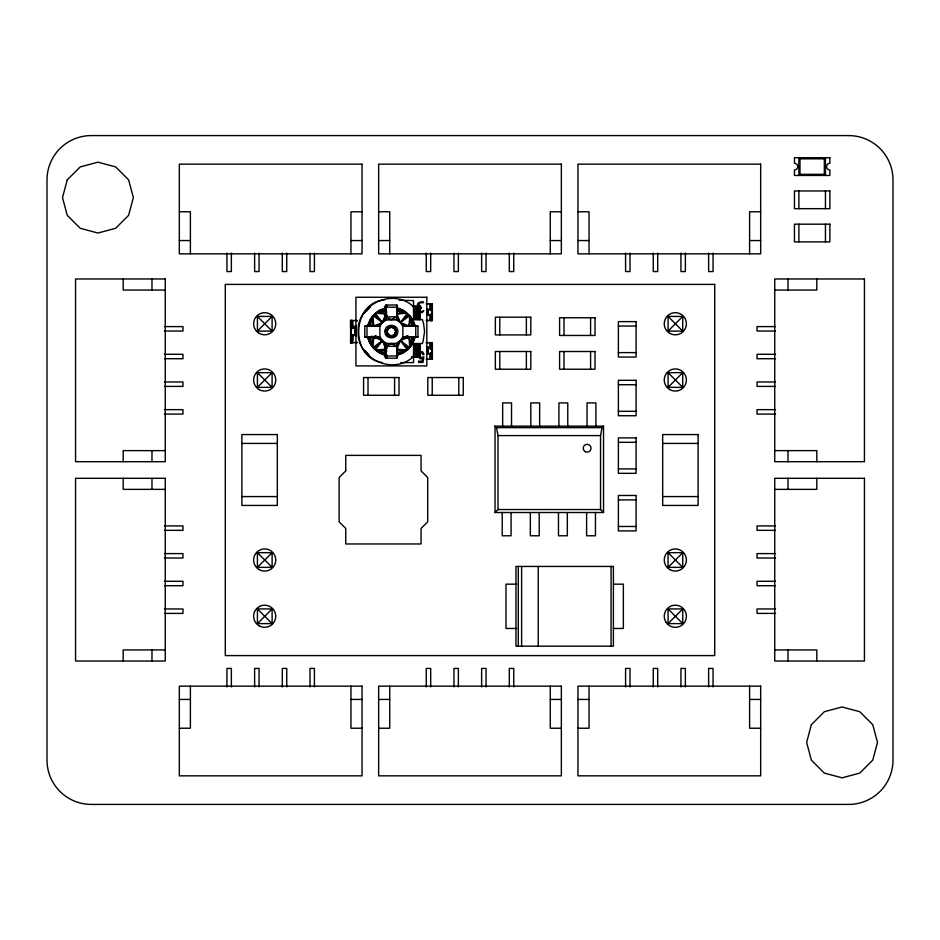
<?xml version="1.0" encoding="UTF-8"?>
<svg xmlns="http://www.w3.org/2000/svg" width="940" height="940" viewBox="0 0 940 940"><rect width="100%" height="100%" fill="white"/><g stroke="black" fill="none" stroke-linecap="round" stroke-linejoin="round"><path stroke-width="1.41" d="M355.943 327.508L350.644 328.93L350.644 320.505L357.271 320.505M419.71 309.107C425.879 308.485 412.484 301.752 422.953 302.868C426.525 300.73 414.681 301.564 417.971 306.346L418.711 319.623L418.864 306.334L419.405 319.623L419.98 306.334L419.71 316.968M413.518 306.334L420.251 306.334L420.251 319.623L419.851 306.334M352.841 342.654L352.841 334.828L352.277 342.654L352.218 334.663L351.995 342.654L351.807 334.546L351.501 342.654L351.419 334.44L351.278 342.654L351.102 334.358L351.09 342.654L351.09 320.505L351.125 328.8L351.278 320.505L351.454 328.718L351.736 320.505L351.854 328.612L351.995 320.505L352.841 328.342L352.841 320.505M420.251 306.334L419.98 319.623M351.454 328.718L351.501 320.505M351.102 334.358L350.644 342.654L357.271 342.654M351.125 328.8L350.644 320.505L350.632 342.654L350.69 334.252M351.736 342.654L351.807 334.546M419.71 346.202L419.851 356.836L420.086 343.546M411.368 356.836L420.251 356.836L419.98 343.546L419.557 356.836L419.405 343.546L418.864 356.836L418.711 343.546L417.936 356.836L417.842 343.546L416.831 356.836L416.831 343.546M385.846 318.554L384.601 320.81L385.846 317.003L379.913 326.051L364.802 326.051L364.802 337.119L379.913 337.119L382.38 340.586L385.846 343.053L385.846 358.163L396.915 358.163L396.915 343.053L400.381 340.586L402.849 337.119L417.959 337.119L417.959 326.051L402.849 326.051L400.381 322.585L396.915 320.117L396.915 305.007L385.846 305.007L385.846 320.117L382.38 322.585L373.732 326.051L370.959 318.296L368.092 324.418L370.689 326.051L370.959 318.296L374.155 314.36L379.548 310.294L385.846 307.862M396.915 344.616L398.161 342.36L396.915 346.167L400.381 340.586L409.029 337.119L411.802 344.874L414.657 338.753L412.072 337.119L411.802 344.874L408.606 348.811L403.213 352.876L396.915 355.308M389.877 336.214C381.522 333.488 391.487 320.928 395.881 329.717C399.159 339.587 381.781 336.52 387.809 329.247M386.728 331.585C386.375 326.509 394.624 325.322 395.564 330.457M386.857 331.209L387.221 333.406M393.249 335.839L391.381 336.297L394.541 335.286L396.187 330.821L395.376 334.029L393.602 335.686M395.904 331.961L395.587 331.221M386.986 333.089L388.244 334.476M390.993 336.438L387.562 333.653M391.757 326.732L393.719 328.013M386.646 330.445C387.691 331.491 387.057 335.827 390.312 335.791M394.741 334.205L396.257 331.585M414.669 319.623L413.518 306.816L415.774 306.334L415.774 319.623L413.518 306.816C393.895 287.346 356.742 304.02 358.163 331.585C356.742 359.151 393.895 375.812 413.518 356.354L414.669 343.546M370.09 343.417L370.689 337.119L368.092 338.753C370.548 346.907 377.551 353.44 385.846 355.308M412.672 319.753L414.657 324.418L412.072 326.051L412.672 319.753L409.758 315.593L403.213 310.294L396.915 307.862M387.75 329.212L391.381 326.768L387.68 328.424M391.005 336.285C384.73 335.756 386.681 328.06 390.981 326.791M387.221 332.313L387.433 334.452L391.757 335.839M395.705 331.938C394.953 335.545 390.923 337.589 388.044 334.652M390.605 327.226L388.244 328.448L386.963 331.973M394.87 334.299C396.856 331.726 395.317 327.731 392.121 327.108M390.617 336.391L391.381 335.791L391.381 336.461M395.963 330.821L392.145 326.768L395.27 329.035L394.342 327.79L390.993 326.944M395.775 333.089L395.587 331.585L396.234 331.961M414.493 356.836L413.518 356.354L415.774 343.546L415.774 356.836L413.518 356.354L414.035 356.836M386.998 332.76L387.174 331.949M392.532 336.12L391.381 336.403M603.539 512.523L600.554 509.539L600.554 435.584L602.047 427.641L603.539 426.149L603.539 512.523L495.028 512.523L495.028 426.149L603.539 426.149M371.935 346.261L373.732 337.119L382.38 340.586L385.846 346.167L384.601 342.36L385.846 344.616M410.827 316.909L409.029 326.051L400.381 322.585L396.915 317.003L398.161 320.81L396.915 318.554M387.832 328.554L386.563 330.821M386.904 330.833L388.044 328.507M387.08 330.492L387.186 333.019M390.241 336.32L391.381 336.238M392.521 326.85L394.8 328.918M367.657 326.051L368.092 324.418M414.657 338.753L415.104 337.119M386.751 330.469L387.221 329.035M395.247 333.277C396.445 333.5 396.281 330.669 395.47 332.619M369.314 341.913L370.689 337.119L370.959 344.874L373.732 337.119L373.004 347.577L382.38 340.586L385.846 349.234L378.091 352.007L385.846 352.277L384.213 354.862M398.548 308.296L396.915 310.893L404.67 311.163L396.915 313.937L400.381 322.585L409.758 315.593L409.029 326.051L411.802 318.296L412.072 326.051L413.447 321.257M408.019 335.791L407.102 338.482M406.468 337.072L406.891 335.745L405.927 338.365L406.48 337.049M393.167 327.261L392.885 326.956M389.865 335.98L387.304 332.678L386.822 333.148M395.67 333.054L395.364 333.747M378.35 326.051L380.606 324.805L376.799 326.051L382.38 322.585L385.846 313.937L378.091 311.163L385.846 310.893L384.213 308.296M404.412 337.119L402.156 338.365L405.963 337.119L400.381 340.586L396.915 349.234L404.67 352.007L396.915 352.277L398.548 354.862M384.989 353.44L385.846 351.372M395.658 332.725L394.506 334.711L392.168 336.05M384.695 313.995L385.846 311.281M390.276 327.461L386.986 330.069M389.689 335.451L387.491 334.123M366.729 310.917L370.419 306.334L364.356 312.985L370.419 306.334L365.143 311.88L369.596 307.039L365.143 311.88L365.719 311.14M392.556 336.25L394.823 335.028L395.634 333.453M383.438 321.633L385.846 317.003M396.915 346.167L399.324 341.537M395.164 334.335C395.716 335.333 391.193 335.087 393.672 335.815M368.656 340.351L370.689 337.119M412.072 326.051L414.105 322.808M394.636 335.122L395.47 333.794M388.22 327.884L390.582 326.838M395.352 334.017L395.082 334.746M392.885 336.214L392.133 335.85M378.35 337.119L380.606 338.365L376.799 337.119L382.38 340.586L375.389 349.962L385.846 349.234L376.705 351.031M404.412 326.051L402.156 324.805L405.963 326.051L400.381 322.585L407.373 313.208L396.915 313.937L406.056 312.139M389.372 327.872L389.512 327.085L390.006 327.59M388.784 334.922L388.514 335.521M393.978 328.248L394.248 327.637M388.655 335.075L387.327 333.359M419.804 353.287L421.578 352.582L422.871 354.674L424.022 354.533L422.777 351.901L419.886 351.678M366.118 310.647L370.419 306.334M395.529 329.764L395.846 330.798L394.541 327.884M257.419 331.091L272.107 316.416L272.107 331.091L257.419 331.091L257.419 316.416L272.107 316.416M257.419 387.351L272.107 372.663L272.107 387.351L257.419 387.351L257.419 372.663L272.107 372.663M257.419 567.349L272.107 552.673L272.107 567.349L257.419 567.349L257.419 552.673L272.107 552.673M257.419 623.608L272.107 608.932L272.107 623.608L257.419 623.608L257.419 608.932L272.107 608.932M668.07 331.091L682.745 316.416L682.745 331.091L668.07 331.091L668.07 316.416L682.745 316.416M668.07 387.351L682.745 372.663L682.745 387.351L668.07 387.351L668.07 372.663L682.745 372.663M668.07 567.349L682.745 552.673L682.745 567.349L668.07 567.349L668.07 552.673L682.745 552.673M668.07 623.608L682.745 608.932L682.745 623.608L668.07 623.608L668.07 608.932L682.745 608.932M388.126 328.589L389.266 327.684M374.155 348.811L382.38 340.586M387.938 335.028L387.715 334.44M395.893 331.186L394.788 328.178L395.047 328.73M400.381 322.585L408.606 314.36M799.987 174.346L798.883 175.451L798.883 157.732L799.987 158.837L824.345 158.837L825.449 157.732L825.449 175.451L824.345 174.346L799.987 174.346L799.987 158.837M495.028 512.523L498.012 509.539L600.554 509.539M414.669 306.334L413.518 306.816L414.035 306.334M394.483 328.718L395.235 328.788M392.814 335.768L394.318 334.769M395.176 328.624L396.046 330.398M394.001 334.946L393.413 335.333M394.918 329.27L395.928 330.022M403.213 310.294L396.915 310.893L400.146 308.861M382.603 354.31L385.846 352.277L379.548 352.876M387.268 333.806L387.28 332.995M376.799 326.051L381.429 323.642M401.333 339.528L405.963 337.119M426.819 304.454L427.923 303.902M426.819 343.206L427.923 342.654M413.518 306.816L414.493 306.334M408.818 338.071L411.121 337.119M384.484 315.863L387.163 314.947M390.288 335.874L392.849 335.874M396.915 310.893L401.709 309.519M381.053 353.652L385.846 352.277M385.506 312.538L386.939 312.151M355.943 342.654L357.271 342.301M426.819 315.252L432.353 314.418M426.819 354.004L432.353 353.181M384.989 306.863L387.351 306.334L384.366 306.334M392.45 327.379L389.865 327.19M391.005 327.332L392.086 327.379L391.381 326.709M391.381 336.015L392.145 336.168M179.329 211.77L190.397 211.77L190.397 253.847M362.041 211.77L350.961 211.77L350.961 253.847M378.644 211.77L389.724 211.77L389.724 253.847M561.356 211.77L550.276 211.77L550.276 253.847M577.959 211.77L589.039 211.77L589.039 253.847M760.672 211.77L749.603 211.77L749.603 253.847M179.329 240.558L190.397 240.558M350.961 240.558L362.041 240.558M378.644 240.558L389.724 240.558M550.276 240.558L561.356 240.558M577.959 240.558L589.039 240.558M749.603 240.558L760.672 240.558M165.264 290.061L123.187 290.061L123.187 278.98M774.736 290.061L816.813 290.061L816.813 278.98M426.149 303.902L432.329 303.902L432.353 320.505L426.149 320.505M386.07 307.204L396.692 307.204M426.819 309.166L432.353 309.988M618.379 326.051L636.098 326.051M364.802 326.274L379.913 326.274L379.913 336.896L364.802 336.896M417.959 326.274L402.849 326.274L402.849 336.896L417.959 336.896M164.476 326.603L182.983 326.603L182.983 331.033L164.476 331.033M775.524 326.603L757.017 326.603L757.017 331.033L775.524 331.033M426.149 342.654L432.329 342.654L432.353 359.268L426.149 359.268M426.819 347.918L432.353 348.752M618.379 352.618L636.098 352.618M164.476 354.286L182.983 354.286L182.983 358.716L164.476 358.716M775.524 354.286L757.017 354.286L757.017 358.716L775.524 358.716M386.07 355.966L396.692 355.966M384.366 356.836L387.351 356.836L384.989 356.048M382.298 362.593C349.469 357.776 351.501 302.445 384.613 299.872M400.745 362.593L413.529 362.593L413.529 357.047M164.476 381.969L182.983 381.969L182.983 386.399L164.476 386.399M775.524 381.969L757.017 381.969L757.017 386.399L775.524 386.399M618.379 384.73L636.098 384.73M164.476 409.652L182.983 409.652L182.983 414.082L164.476 414.082M775.524 409.652L757.017 409.652L757.017 414.082L775.524 414.082M618.379 411.309L636.098 411.309M495.028 426.149L496.52 427.641L602.047 427.641M496.52 427.641L498.012 435.584L600.554 435.584M618.379 442.317L636.098 442.317M241.886 443.422L277.324 443.422M662.677 443.422L698.115 443.422M165.264 450.624L123.187 450.624L123.187 461.693M774.736 450.624L816.813 450.624L816.813 461.693M618.379 468.896L636.098 468.896M165.264 489.376L123.187 489.376L123.187 478.307M774.736 489.376L816.813 489.376L816.813 478.307M241.886 496.579L277.324 496.579M662.677 496.579L698.115 496.579M618.379 499.904L636.098 499.904M164.476 525.918L182.983 525.918L182.983 530.348L164.476 530.348M775.524 525.918L757.017 525.918L757.017 530.348L775.524 530.348M618.379 526.471L636.098 526.471M164.476 553.601L182.983 553.601L182.983 558.031L164.476 558.031M775.524 553.601L757.017 553.601L757.017 558.031L775.524 558.031M164.476 581.284L182.983 581.284L182.983 585.714L164.476 585.714M775.524 581.284L757.017 581.284L757.017 585.714L775.524 585.714M516.788 584.163L505.99 584.163L505.99 628.461L516.788 628.461M613.397 584.163L623.361 584.163L623.361 628.461L613.397 628.461M164.476 608.967L182.983 608.967L182.983 613.397L164.476 613.397M775.524 608.967L757.017 608.967L757.017 613.397L775.524 613.397M165.264 649.939L123.187 649.939L123.187 661.02M774.736 649.939L816.813 649.939L816.813 661.02M179.329 699.442L190.397 699.442M350.961 699.442L362.041 699.442M378.644 699.442L389.724 699.442M550.276 699.442L561.356 699.442M577.959 699.442L589.039 699.442M749.603 699.442L760.672 699.442M179.329 728.23L190.397 728.23L190.397 686.153M362.041 728.23L350.961 728.23L350.961 686.153M378.644 728.23L389.724 728.23L389.724 686.153M561.356 728.23L550.276 728.23L550.276 686.153M577.959 728.23L589.039 728.23L589.039 686.153M760.672 728.23L749.603 728.23L749.603 686.153M399.077 300.224L413.529 300.577L413.518 319.623L422.377 319.623L423.599 323.513L424.598 331.585L423.047 341.62L422.377 343.546L413.518 343.546L413.518 356.836M379.548 310.294L385.846 310.893L382.603 308.861M400.146 354.31L396.915 352.277L403.213 352.876M392.145 326.991L391.381 326.909L392.814 327.155M396.187 332.349L395.54 332.278M376.705 312.139L385.846 313.937L375.389 313.208L382.38 322.585L373.004 315.593L373.732 326.051L371.935 316.909M406.056 351.031L396.915 349.234L407.373 349.962L400.381 340.586L409.758 347.577L409.029 337.119L410.827 346.261M390.688 335.745L389.912 335.874M355.943 320.505L357.271 320.869M350.632 334.229L355.943 335.662M385.506 350.632L386.939 351.02M381.053 309.519L385.846 310.893M396.915 352.277L401.709 353.652M387.163 348.223L384.484 347.306M386.07 346.731L387.221 347.095L384.589 346.132M419.522 312.62L422.283 312.562L423.834 310.611L421.402 311.833L419.71 310.87M371.629 337.119L373.944 338.071M413.518 356.354L414.669 356.836M426.819 319.953L427.923 320.505M426.819 358.716L427.923 359.268M401.333 323.642L405.963 326.051M376.799 337.119L381.429 339.528M394.401 328.037L393.684 328.048L394.236 328.471M368.48 354.932L366.541 353.029L370.419 356.836M365.719 352.03L364.356 350.185L368.797 355.344M668.07 316.416L682.745 331.091M668.07 372.663L682.745 387.351M668.07 552.673L682.745 567.349M668.07 608.932L682.745 623.608M257.419 316.416L272.107 331.091M257.419 372.663L272.107 387.351M257.419 552.673L272.107 567.349M257.419 608.932L272.107 623.608M374.155 314.36L382.38 322.585M400.381 340.586L408.606 348.811M367.211 353.769L364.779 350.796L368.809 355.402M366.541 352.618L368.269 354.873M394.964 328.8L395.364 329.423M412.672 343.417L412.072 337.119L414.105 340.351M368.656 322.808L370.689 326.051L370.09 319.753M419.534 356.601L421.155 357.705L423.881 356.777L423.012 362.44L418.559 362.44L418.559 361.148L422.048 361.148L422.471 358.422L420.262 358.774L418.382 356.906M396.915 317.003L399.324 321.633M383.438 341.537L385.846 346.167M418.194 306.851L417.842 319.623L416.831 306.334L416.831 319.623M384.695 349.175L386.974 355.59M384.989 309.718L385.846 311.798M375.659 338.482L374.743 335.791M412.072 337.119L413.447 341.913M369.314 321.257L370.689 326.051M414.657 324.418L415.104 326.051M367.657 337.119L368.092 338.753M371.946 336.015L372.334 337.46M395.658 330.434L395.646 331.585M352.277 320.505L352.324 328.483M350.632 320.505L350.644 328.93M419.98 343.546L419.98 356.836M825.449 190.949L825.449 208.668M825.449 224.178L825.449 241.886M824.345 158.837L824.345 174.346M798.883 190.949L798.883 208.668M798.883 224.178L798.883 241.886M788.025 278.98L788.025 290.061M788.025 450.624L788.025 461.693M788.025 478.307L788.025 489.376M788.025 649.939L788.025 661.02M713.061 253.06L713.061 271.566L708.631 271.566L708.631 253.06M713.061 686.94L713.061 668.434L708.631 668.434L708.631 686.94M685.377 253.06L685.377 271.566L680.948 271.566L680.948 253.06M685.377 686.94L685.377 668.434L680.948 668.434L680.948 686.94M657.695 253.06L657.695 271.566L653.265 271.566L653.265 253.06M657.695 686.94L657.695 668.434L653.265 668.434L653.265 686.94M630.011 253.06L630.011 271.566L625.582 271.566L625.582 253.06M630.011 686.94L630.011 668.434L625.582 668.434L625.582 686.94M611.07 566.444L611.07 646.18M595.901 426.149L595.901 402.896L587.042 402.896L587.042 426.149M595.455 512.523L595.455 535.777L586.607 535.777L586.607 512.523M590.59 317.744L590.59 335.463M590.59 351.513L590.59 369.232M567.772 426.149L567.772 402.896L558.924 402.896L558.924 426.149M567.337 512.523L567.337 535.777L558.478 535.777L558.478 512.523M564.012 317.744L564.012 335.463M564.012 351.513L564.012 369.232M539.654 426.149L539.654 402.896L530.795 402.896L530.795 426.149M539.207 512.523L539.207 535.777L530.348 535.777L530.348 512.523M538.221 566.444L538.221 646.18M526.365 317.191L526.365 334.91M526.365 351.513L526.365 369.232M521.618 566.444L521.618 646.18M518.281 566.444L518.281 646.18M513.745 253.06L513.745 271.566L509.315 271.566L509.315 253.06M513.745 686.94L513.745 668.434L509.315 668.434L509.315 686.94M511.524 426.149L511.524 402.896L502.665 402.896L502.665 426.149M511.078 512.523L511.078 535.777L502.219 535.777L502.219 512.523M499.786 317.191L499.786 334.91M499.786 351.513L499.786 369.232M498.012 435.584L498.012 509.539M486.051 253.06L486.051 271.566L481.632 271.566L481.632 253.06M486.051 686.94L486.051 668.434L481.632 668.434L481.632 686.94M458.814 377.539L458.814 395.258M458.368 253.06L458.368 271.566L453.95 271.566L453.95 253.06M458.368 686.94L458.368 668.434L453.95 668.434L453.95 686.94M432.177 303.902L432.177 320.505M432.177 342.654L432.177 359.268M432.236 377.539L432.236 395.258M432.059 303.902L432.059 320.505M432.059 342.654L432.059 359.268M431.895 303.902L431.895 309.988M431.895 314.418L431.895 320.505M431.895 342.654L431.895 348.752M431.895 353.181L431.895 359.268M431.707 303.902L431.707 309.988M431.707 314.418L431.707 320.505M431.707 342.654L431.707 348.752M431.707 353.181L431.707 359.268M431.484 303.902L431.484 309.988M431.484 314.418L431.484 320.505M431.484 342.654L431.484 348.752M431.484 353.181L431.484 359.268M431.248 303.902L431.248 309.988M431.248 314.418L431.248 320.505M431.248 342.654L431.248 348.752M431.248 353.181L431.248 359.268M430.978 303.902L430.978 309.988M430.978 314.418L430.978 320.505M430.978 342.654L430.978 348.752M430.978 353.181L430.978 359.268M430.685 253.06L430.685 271.566L426.255 271.566L426.255 253.06M430.708 303.902L430.708 309.988M430.708 314.418L430.708 320.505M430.708 342.654L430.708 348.752M430.708 353.181L430.708 359.268M430.685 686.94L430.685 668.434L426.255 668.434L426.255 686.94M430.426 303.902L430.426 309.988M430.426 314.418L430.426 320.505M430.426 342.654L430.426 348.752M430.426 353.181L430.426 359.268M430.132 303.902L430.132 309.988M430.132 314.418L430.132 320.505M430.132 342.654L430.132 348.752M430.132 353.181L430.132 359.268M427.923 309.436L427.888 314.971M427.888 346.813L427.923 353.734M427.771 309.436L427.771 314.971M427.771 346.813L427.771 353.734M427.594 309.436L427.594 314.971M427.594 346.813L427.594 353.734M427.371 309.436L427.371 314.971M427.371 346.813L427.371 353.734M427.101 309.436L427.101 314.971M427.101 346.813L427.101 353.734M415.762 326.274L415.762 336.896M396.692 305.007L396.915 319.623L385.846 319.623L386.07 305.007M396.692 319.623L386.07 319.623M396.692 343.546L386.07 343.546M396.692 358.163L396.915 343.546L385.846 343.546L386.07 358.163M394.589 377.539L394.589 395.258M368.01 377.539L368.01 395.258M367 326.274L367 336.896M356.166 326.051L356.166 335.733M355.614 326.051L355.614 335.733M355.379 326.051L355.496 335.733M355.261 326.051L355.203 335.733M355.097 326.051L355.062 335.733M350.926 320.505L350.926 342.654M350.796 320.505L350.702 342.654M314.418 253.06L314.418 271.566L309.988 271.566L309.988 253.06M314.418 686.94L314.418 668.434L309.988 668.434L309.988 686.94M286.735 253.06L286.735 271.566L282.305 271.566L282.305 253.06M286.735 686.94L286.735 668.434L282.305 668.434L282.305 686.94M259.052 253.06L259.052 271.566L254.623 271.566L254.623 253.06M259.052 686.94L259.052 668.434L254.623 668.434L254.623 686.94M231.369 253.06L231.369 271.566L226.939 271.566L226.939 253.06M231.369 686.94L231.369 668.434L226.939 668.434L226.939 686.94M151.975 278.98L151.975 290.061M151.975 450.624L151.975 461.693M151.975 478.307L151.975 489.376M151.975 649.939L151.975 661.02M420.215 343.546L420.133 356.836L420.215 343.546M384.977 331.15C384.014 339.387 397.608 340.315 397.785 332.02C398.748 323.783 385.142 322.855 384.977 331.15M67.245 179.881L62.498 197.6L67.245 215.319L80.217 228.279L97.936 233.026L115.655 228.279L128.627 215.319L133.374 197.6L128.627 179.881L115.655 166.909L97.936 162.162L80.217 166.909L67.245 179.881M811.373 724.681L806.626 742.4L811.373 760.119L824.345 773.091L842.064 777.838L859.783 773.091L872.755 760.119L877.502 742.4L872.755 724.681L859.783 711.721L842.064 706.974L824.345 711.721L811.373 724.681M345.755 470.881L339.117 477.532L339.117 521.817L345.755 528.468L345.755 543.966L421.061 543.966L421.061 528.468L427.7 521.817L427.7 477.532L421.061 470.881L421.061 455.383L345.755 455.383L345.755 470.881M396.692 316.71L391.298 319.623L386.07 316.945L396.692 316.71M391.298 343.546L386.07 346.226L396.692 346.449L391.298 343.546M385.894 316.498L384.589 317.027L387.221 316.075L385.894 316.498M848.702 135.583L91.298 135.583A44.298 44.298 0 0 0 47 179.881L47 760.119A44.298 44.298 0 0 0 91.298 804.417L848.702 804.417A44.298 44.298 0 0 0 893 760.119L893 179.881A44.298 44.298 0 0 0 848.702 135.583M829.879 157.732L794.453 157.732L794.453 163.266A3.325 3.325 0 0 1 797.766 166.591A3.325 3.325 0 0 1 794.453 169.917L794.453 175.451L829.879 175.451L829.879 169.917A3.325 3.325 0 0 1 826.566 166.591A3.325 3.325 0 0 1 829.879 163.266L829.879 157.732M362.041 164.159L179.329 164.159L179.329 253.847L362.041 253.847L362.041 164.159M561.356 164.159L378.644 164.159L378.644 253.847L561.356 253.847L561.356 164.159M760.672 164.159L577.959 164.159L577.959 253.847L760.672 253.847L760.672 164.159M829.879 190.949L794.453 190.949L794.453 208.668L829.879 208.668L829.879 190.949M829.879 224.178L794.453 224.178L794.453 241.886L829.879 241.886L829.879 224.178M165.264 278.98L75.564 278.98L75.564 461.693L165.264 461.693L165.264 278.98M864.436 278.98L774.736 278.98L774.736 461.693L864.436 461.693L864.436 278.98M714.717 284.409L225.283 284.409L225.283 655.591L714.717 655.591L714.717 284.409M426.819 297.252L355.943 297.252L355.943 365.907L426.819 365.907L426.819 297.252M530.795 317.191L495.356 317.191L495.356 334.91L530.795 334.91L530.795 317.191M595.02 317.744L559.582 317.744L559.582 335.463L595.02 335.463L595.02 317.744M636.098 321.621L618.379 321.621L618.379 357.047L636.098 357.047L636.098 321.621M530.795 351.513L495.356 351.513L495.356 369.232L530.795 369.232L530.795 351.513M595.02 351.513L559.582 351.513L559.582 369.232L595.02 369.232L595.02 351.513M399.018 377.539L363.58 377.539L363.58 395.258L399.018 395.258L399.018 377.539M463.244 377.539L427.806 377.539L427.806 395.258L463.244 395.258L463.244 377.539M636.098 380.301L618.379 380.301L618.379 415.738L636.098 415.738L636.098 380.301M277.324 434.562L241.886 434.562L241.886 505.438L277.324 505.438L277.324 434.562M698.115 434.562L662.677 434.562L662.677 505.438L698.115 505.438L698.115 434.562M636.098 437.887L618.379 437.887L618.379 473.325L636.098 473.325L636.098 437.887M165.264 478.307L75.564 478.307L75.564 661.02L165.264 661.02L165.264 478.307M864.436 478.307L774.736 478.307L774.736 661.02L864.436 661.02L864.436 478.307M636.098 495.474L618.379 495.474L618.379 530.9L636.098 530.9L636.098 495.474M613.397 566.444L515.954 566.444L515.954 646.18L613.397 646.18L613.397 566.444M362.041 686.153L179.329 686.153L179.329 775.841L362.041 775.841L362.041 686.153M561.356 686.153L378.644 686.153L378.644 775.841L561.356 775.841L561.356 686.153M760.672 686.153L577.959 686.153L577.959 775.841L760.672 775.841L760.672 686.153M376.305 337.119L375.871 335.745L376.294 337.072M259.146 333.336A11.069 11.069 0 0 0 275.749 323.748A11.069 11.069 0 0 0 259.146 314.16A11.069 11.069 0 0 0 259.146 333.336M669.785 569.593A11.069 11.069 0 0 0 686.4 560.005A11.069 11.069 0 0 0 669.785 550.417A11.069 11.069 0 0 0 669.785 569.593M665.732 621.798A11.069 11.069 0 0 0 684.908 621.798A11.069 11.069 0 0 0 675.32 605.184A11.069 11.069 0 0 0 665.732 621.798M259.146 389.583A11.069 11.069 0 0 0 275.749 379.995A11.069 11.069 0 0 0 259.146 370.407A11.069 11.069 0 0 0 259.146 389.583M669.785 389.583A11.069 11.069 0 0 0 686.4 379.995A11.069 11.069 0 0 0 669.785 370.407A11.069 11.069 0 0 0 669.785 389.583M669.785 333.336A11.069 11.069 0 0 0 686.4 323.748A11.069 11.069 0 0 0 669.785 314.16A11.069 11.069 0 0 0 669.785 333.336M259.146 569.593A11.069 11.069 0 0 0 275.749 560.005A11.069 11.069 0 0 0 259.146 550.417A11.069 11.069 0 0 0 259.146 569.593M259.146 625.84A11.069 11.069 0 0 0 275.749 616.252A11.069 11.069 0 0 0 259.146 606.664A11.069 11.069 0 0 0 259.146 625.84M585.173 451.623A3.925 3.925 0 0 0 591.048 448.227A3.925 3.925 0 0 0 585.173 444.843A3.925 3.925 0 0 0 585.173 451.623"/></g></svg>
